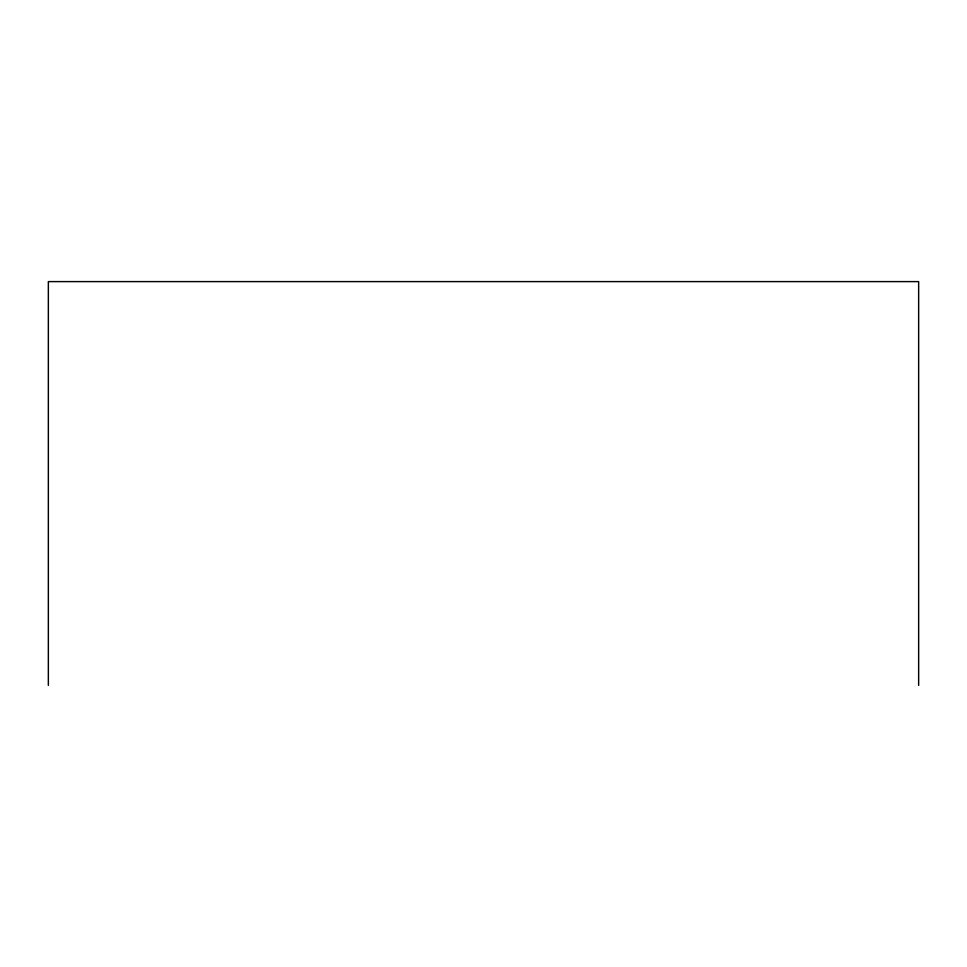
<?xml version="1.0" encoding="UTF-8"?>
<svg xmlns="http://www.w3.org/2000/svg" width="967" height="967" viewBox="0 0 967 967"><rect width="100%" height="100%" fill="white"/><g stroke="black" fill="none" stroke-linecap="round" stroke-linejoin="round"><path stroke-width="1.45" d="M918.65 685.398L918.65 281.602L48.35 281.602L48.35 685.398"/></g></svg>
